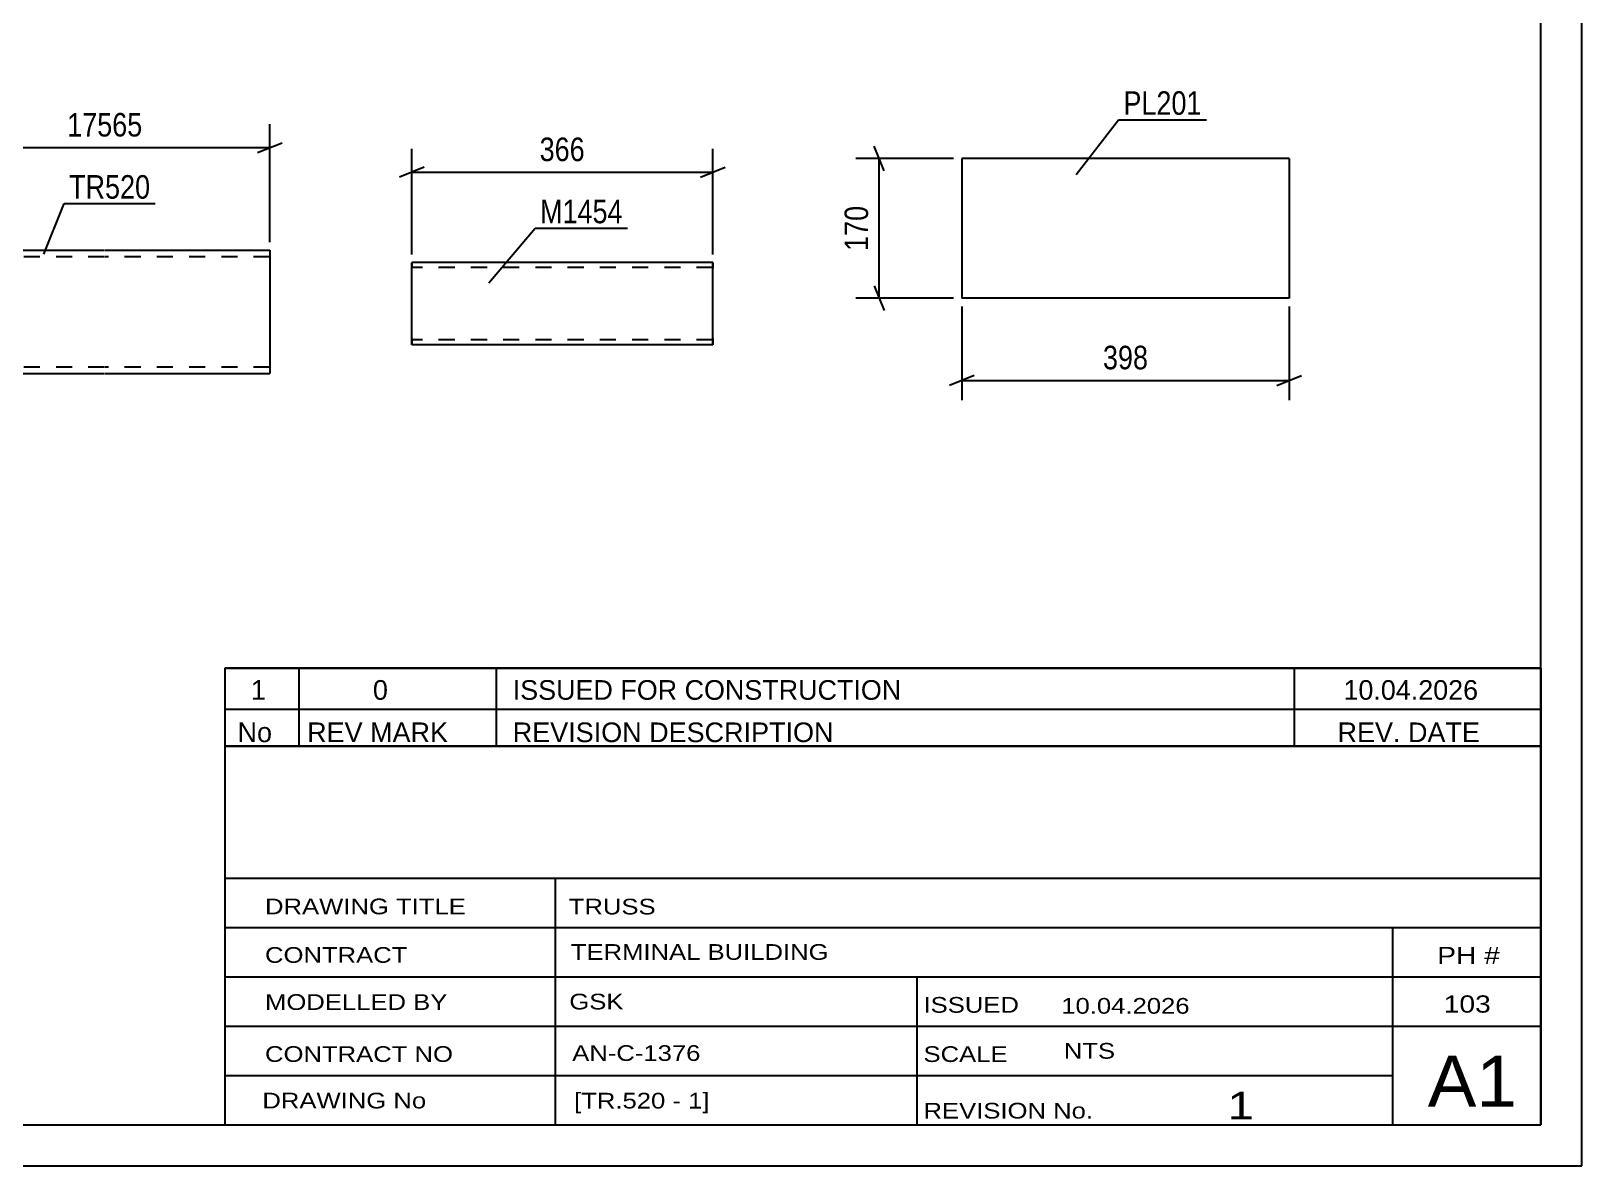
# Model space of a CAD drawing. Header units: millimetres. Extents: x 0 to 420, y 0 to 297.
# Drawn here: x 231.4 to 420, y 0 to 138 of the extents above; entities that cross this region are included whole.
import ezdxf

# ---------------------------------------------------------------- set-up
doc = ezdxf.new("R2010")
doc.units = ezdxf.units.MM
doc.linetypes.add('DXK_LINE_DOT2', pattern=[3.9198, 1.9599, -1.9599])
doc.styles.add('Arial Narrow', font='ARIALN.TTF', dxfattribs={"height": 0.2})

# ---------------------------------------------------------------- blocks, each defined once
blk = doc.blocks.new('Unknown-203774914-1113')
at = {"color": 5, "linetype": 'Continuous'}
for p, q in [((420, 0), (420, 297)), ((415, 5), (415, 292)), ((5, 5), (415, 5)), ((0, 0), (420, 0))]:
    blk.add_line(p, q, dxfattribs=at)
blk = doc.blocks.new('Part-203774914-3502 - 3486')
at = {"color": 2, "linetype": 'Continuous'}
for p, q in [((384.4, 122.54), (344.6, 122.54)), ((344.6, 122.54), (344.6, 105.54)), ((384.4, 122.54), (384.4, 105.54)), ((384.4, 105.54), (344.6, 105.54))]:
    blk.add_line(p, q, dxfattribs=at)
blk = doc.blocks.new('Part-203774914-3428 - 3412')
at = {"color": 2, "linetype": 'Continuous'}
for p, q in [((314.31, 109.87), (277.71, 109.86)), ((277.71, 109.86), (277.71, 109.86)), ((277.71, 109.77), (277.71, 109.86)), ((277.71, 109.51), (277.71, 109.77)), ((277.71, 109.12), (277.71, 109.51)), ((314.31, 109.87), (314.31, 109.78)), ((314.31, 109.78), (314.31, 109.52)), ((314.31, 109.52), (314.31, 109.13)), ((277.71, 100.6), (277.71, 109.12)), ((314.31, 100.61), (314.31, 109.13)), ((277.71, 100.21), (277.71, 100.6)), ((277.71, 99.95), (277.71, 100.21)), ((277.71, 99.86), (277.71, 99.95)), ((314.31, 100.61), (314.31, 100.23)), ((314.31, 100.23), (314.31, 99.97)), ((314.31, 99.97), (314.31, 99.87)), ((314.31, 99.87), (277.71, 99.86)), ((277.71, 99.86), (277.71, 99.86))]:
    blk.add_line(p, q, dxfattribs=at)
at = {"color": 7, "linetype": 'DXK_LINE_DOT2'}
for p, q in [((277.71, 109.86), (277.71, 109.86)), ((277.71, 109.86), (277.71, 109.77)), ((277.71, 109.77), (277.71, 109.51)), ((277.71, 109.51), (277.71, 109.26)), ((314.31, 109.78), (314.31, 109.87)), ((314.31, 109.52), (314.31, 109.78)), ((314.31, 109.27), (314.31, 109.52)), ((314.31, 109.27), (277.71, 109.26)), ((277.71, 100.51), (277.71, 109.26)), ((277.71, 109.26), (277.71, 109.26)), ((277.71, 109.22), (277.71, 109.26)), ((277.71, 109.22), (277.71, 109.26)), ((277.71, 100.83), (277.71, 109.22)), ((277.71, 109.12), (277.71, 109.22)), ((277.71, 109.09), (277.71, 109.12)), ((277.71, 108.89), (277.71, 109.09)), ((277.71, 100.64), (277.71, 108.89)), ((314.31, 100.52), (314.31, 109.27)), ((314.31, 109.23), (314.31, 109.27)), ((314.31, 109.23), (314.31, 109.27)), ((314.31, 100.84), (314.31, 109.23)), ((314.31, 109.13), (314.31, 109.23)), ((314.31, 109.1), (314.31, 109.13)), ((314.31, 108.9), (314.31, 109.1)), ((314.31, 100.65), (314.31, 108.9)), ((277.71, 100.64), (277.71, 100.83)), ((277.71, 100.51), (277.71, 100.64)), ((277.71, 100.64), (277.71, 100.51)), ((277.71, 100.46), (277.71, 100.51)), ((277.71, 100.51), (277.71, 100.46)), ((277.71, 100.51), (277.71, 100.21)), ((314.31, 100.47), (277.71, 100.46)), ((277.71, 100.46), (277.71, 100.46)), ((277.71, 100.21), (277.71, 99.95)), ((277.71, 99.95), (277.71, 99.86)), ((314.31, 100.65), (314.31, 100.84)), ((314.31, 100.52), (314.31, 100.65)), ((314.31, 100.65), (314.31, 100.52)), ((314.31, 100.47), (314.31, 100.52)), ((314.31, 100.52), (314.31, 100.47)), ((314.31, 100.23), (314.31, 100.52)), ((314.31, 99.97), (314.31, 100.23)), ((314.31, 99.87), (314.31, 99.97)), ((277.71, 99.86), (277.71, 99.86))]:
    blk.add_line(p, q, dxfattribs=at)
blk = doc.blocks.new('Part-203774914-3261 - 3237')
at = {"color": 2, "linetype": 'Continuous'}
for p, q in [((220.35, 97.96), (220.35, 111.36)), ((220.35, 111.36), (240.35, 111.36)), ((240.45, 111.36), (260.45, 111.36)), ((260.45, 111.36), (260.45, 111.24)), ((260.45, 111.24), (260.45, 96.36)), ((220.35, 97.96), (220.35, 96.36)), ((220.35, 96.36), (240.35, 96.36)), ((240.45, 96.36), (260.45, 96.36))]:
    blk.add_line(p, q, dxfattribs=at)
at = {"color": 7, "linetype": 'DXK_LINE_DOT2'}
for p, q in [((240.35, 110.56), (220.35, 110.56)), ((260.45, 110.56), (240.45, 110.56)), ((220.35, 96.48), (220.35, 97.96)), ((220.35, 97.16), (220.35, 97.22)), ((240.35, 97.16), (220.35, 97.16)), ((260.45, 97.16), (240.45, 97.16)), ((260.45, 97.16), (260.45, 97.22))]:
    blk.add_line(p, q, dxfattribs=at)
blk = doc.blocks.new('StraightDimension-203774914-3504 - 3486')
at = {"color": 7, "linetype": 'Continuous'}
for p, q in [((344.6, 104.54), (344.6, 93.14)), ((384.4, 104.54), (384.4, 93.14)), ((346.1, 96.14), (343.1, 94.94)), ((344.6, 95.54), (384.4, 95.54)), ((382.9, 94.94), (385.9, 96.14))]:
    blk.add_line(p, q, dxfattribs=at)
at = {"color": 0}
blk.add_wipeout([(367.84, 96.29), (367.84, 100.49), (361.16, 100.49), (361.16, 96.29)], dxfattribs=at)
at = {"color": 3, "style": 'Arial Narrow'}
blk.add_text('398', height=2.863, dxfattribs=at).set_placement((361.76, 96.89))
blk = doc.blocks.new('StraightDimension-203774914-3515 - 3486')
at = {"color": 7, "linetype": 'Continuous'}
for p, q in [((335.16, 121.04), (333.96, 124.04)), ((343.6, 122.54), (331.71, 122.54)), ((334.56, 105.54), (334.56, 122.54)), ((333.96, 107.04), (335.16, 104.04)), ((343.6, 105.54), (331.71, 105.54))]:
    blk.add_line(p, q, dxfattribs=at)
at = {"color": 0}
blk.add_wipeout([(333.81, 117.38), (329.61, 117.38), (329.61, 110.69), (333.81, 110.69)], dxfattribs=at)
at = {"color": 3, "style": 'Arial Narrow'}
blk.add_text('170', height=2.863, rotation=90.0002, dxfattribs=at).set_placement((333.21, 111.29))
blk = doc.blocks.new('StraightDimension-203774914-3430 - 3412')
at = {"color": 7, "linetype": 'Continuous'}
for p, q in [((277.71, 110.86), (277.71, 123.71)), ((314.31, 110.87), (314.31, 123.71)), ((279.21, 121.46), (276.21, 120.26)), ((277.71, 120.86), (314.31, 120.86)), ((312.81, 120.26), (315.81, 121.46))]:
    blk.add_line(p, q, dxfattribs=at)
at = {"color": 0}
blk.add_wipeout([(299.35, 121.61), (299.35, 125.81), (292.67, 125.81), (292.67, 121.61)], dxfattribs=at)
at = {"color": 3, "style": 'Arial Narrow'}
blk.add_text('366', height=2.863, dxfattribs=at).set_placement((293.27, 122.21))
blk = doc.blocks.new('StraightDimension-203774914-3266 - 3237')
at = {"color": 7, "linetype": 'Continuous'}
for p, q in [((220.35, 112.36), (220.35, 126.7)), ((260.45, 112.36), (260.45, 126.7)), ((221.85, 124.45), (218.85, 123.25)), ((220.35, 123.85), (260.45, 123.85)), ((258.95, 123.25), (261.95, 124.45))]:
    blk.add_line(p, q, dxfattribs=at)
at = {"color": 0}
blk.add_wipeout([(245.57, 124.6), (245.57, 128.8), (235.23, 128.8), (235.23, 124.6)], dxfattribs=at)
at = {"color": 3, "style": 'Arial Narrow'}
blk.add_text('17565', height=2.863, dxfattribs=at).set_placement((235.83, 125.2))
blk = doc.blocks.new('Unknown-203774914-14128')
at = {"color": 7, "linetype": 'Continuous'}
for p, q in [((255, 60.55), (415, 60.55)), ((415, 60.55), (255, 60.55)), ((255, 60.55), (255, 55.55)), ((264, 60.55), (264, 55.55)), ((288, 60.55), (288, 55.55)), ((385, 60.55), (385, 55.55)), ((415, 60.55), (415, 55.55)), ((255, 55.55), (415, 55.55)), ((255, 55.55), (255, 51.05)), ((255, 55.55), (415, 55.55)), ((264, 55.55), (264, 51.05)), ((288, 55.55), (288, 51.05)), ((385, 55.55), (385, 51.05)), ((415, 55.55), (415, 51.05)), ((415, 51.05), (255, 51.05))]:
    blk.add_line(p, q, dxfattribs=at)
at = {"color": 7, "linetype": 'Continuous', "style": 'Arial Narrow'}
for s, height, width, p in [('1', 2.39, 1.196471, (258.16, 56.7)), ('0', 2.39, 1.196471, (273, 56.7)), ('ISSUED FOR CONSTRUCTION', 2.3861, 1.196471, (290, 56.7)), ('10.04.2026', 2.386, 1.196471, (391, 56.7)), ('No', 2.386, 1.2, (256.54, 51.55)), ('REV MARK', 2.386, 1.2, (265, 51.55)), ('REVISION DESCRIPTION', 2.3861, 1.2, (290, 51.55)), ('REV. DATE', 2.386, 1.2, (390.28, 51.55))]:
    blk.add_text(s, height=height, dxfattribs=dict(at, width=width)).set_placement(p)
blk = doc.blocks.new('Unknown-203774914-14127')
at = {"color": 7, "linetype": 'Continuous'}
for p, q in [((255, 51.05), (255, 5)), ((255, 51.05), (415, 51.05)), ((415, 51), (415, 5)), ((255, 35), (415, 35)), ((295.14, 35), (295.14, 5)), ((255, 29), (415, 29)), ((397, 5.05), (397, 29.05)), ((255, 23), (415, 23)), ((339.14, 23), (339.14, 5)), ((255, 17), (415, 17)), ((255, 11), (397, 11)), ((255, 5), (415, 5))]:
    blk.add_line(p, q, dxfattribs=at)
at = {"color": 7, "style": 'Arial Narrow'}
for s, height, width, p in [('DRAWING TITLE', 1.9089, 1.425378, (259.88, 30.61)), ('TRUSS', 1.909, 1.425378, (296.81, 30.59)), ('CONTRACT', 1.909, 1.425378, (259.88, 24.71)), ('TERMINAL BUILDING', 1.9089, 1.425378, (297.06, 25.07)), ('MODELLED BY', 1.9089, 1.425378, (259.88, 18.98)), ('GSK', 1.909, 1.425378, (296.88, 19.04)), ('ISSUED', 1.909, 1.425378, (339.94, 18.64)), ('10.04.2026', 1.909, 1.425378, (356.69, 18.52)), ('CONTRACT NO', 1.9089, 1.425378, (259.88, 12.66)), ('AN-C-1376', 1.909, 1.425378, (297.23, 12.78)), ('SCALE', 1.909, 1.425378, (339.94, 12.65)), ('A1', 6.204, 1.25, (401.24, 7.2)), ('DRAWING No', 1.909, 1.425378, (259.56, 7)), ('[TR.520 - 1]', 1.9089, 1.425378, (297.46, 6.99)), ('REVISION No.', 1.9089, 1.425378, (339.94, 5.77)), ('1', 3.34, 1.5, (376.91, 5.68))]:
    blk.add_text(s, height=height, dxfattribs=dict(at, width=width)).set_placement(p)
at = {"color": 7, "linetype": 'Continuous', "style": 'Arial Narrow'}
for s, height, width, p in [('PH #', 2.1, 1.42538, (402.4, 24.55)), ('103', 2.1, 1.42538, (403.19, 18.65)), ('NTS', 1.909, 1.425378, (357, 13.05))]:
    blk.add_text(s, height=height, dxfattribs=dict(at, width=width)).set_placement(p)
blk = doc.blocks.new('Mark-203774914-3498 - 3486')
at = {"color": 0}
blk.add_wipeout([(373.75, 127.84), (373.75, 130.84), (364.25, 130.84), (364.25, 127.84)], dxfattribs=at)
blk.add_wipeout([(373.75, 127.84), (373.75, 130.84), (364.25, 130.84), (364.25, 127.84)], dxfattribs=at)
at = {"color": 30, "linetype": 'Continuous'}
for p, q in [((358.49, 120.58), (363.65, 127.24)), ((363.65, 127.24), (374.35, 127.24))]:
    blk.add_line(p, q, dxfattribs=at)
at = {"color": 3, "style": 'Arial Narrow'}
blk.add_text('PL201', height=2.863, dxfattribs=at).set_placement((364.25, 127.84))
blk = doc.blocks.new('Mark-203774914-3424 - 3412')
at = {"color": 0}
blk.add_wipeout([(303.37, 114.65), (303.37, 117.65), (293.32, 117.65), (293.32, 114.65)], dxfattribs=at)
blk.add_wipeout([(303.37, 114.65), (303.37, 117.65), (293.32, 117.65), (293.32, 114.65)], dxfattribs=at)
at = {"color": 30, "linetype": 'Continuous'}
for p, q in [((287.1, 107.41), (292.72, 114.05)), ((292.72, 114.05), (303.97, 114.05))]:
    blk.add_line(p, q, dxfattribs=at)
at = {"color": 3, "style": 'Arial Narrow'}
blk.add_text('M1454', height=2.863, dxfattribs=at).set_placement((293.32, 114.65))
blk = doc.blocks.new('Mark-203774914-3257 - 3237')
at = {"color": 0}
blk.add_wipeout([(245.93, 117.64), (245.93, 120.64), (236.06, 120.64), (236.06, 117.64)], dxfattribs=at)
blk.add_wipeout([(245.93, 117.64), (245.93, 120.64), (236.06, 120.64), (236.06, 117.64)], dxfattribs=at)
at = {"color": 30, "linetype": 'Continuous'}
for p, q in [((232.97, 110.9), (235.46, 117.04)), ((235.46, 117.04), (246.53, 117.04))]:
    blk.add_line(p, q, dxfattribs=at)
at = {"color": 3, "style": 'Arial Narrow'}
blk.add_text('TR520', height=2.863, dxfattribs=at).set_placement((236.06, 117.64))

msp = doc.modelspace()

# ---------------------------------------------------------------- block references
for name in ['Unknown-203774914-1113', 'Part-203774914-3502 - 3486', 'Part-203774914-3261 - 3237', 'Part-203774914-3428 - 3412', 'Unknown-203774914-14128', 'Unknown-203774914-14127']:
    msp.add_blockref(name, (0, 0))

# ---------------------------------------------------------------- next in the draw order: block references
for name in ['Mark-203774914-3498 - 3486', 'StraightDimension-203774914-3266 - 3237', 'StraightDimension-203774914-3430 - 3412', 'StraightDimension-203774914-3504 - 3486']:
    msp.add_blockref(name, (0, 0))

# ---------------------------------------------------------------- next in the draw order: block references
for name in ['StraightDimension-203774914-3515 - 3486', 'Mark-203774914-3257 - 3237', 'Mark-203774914-3424 - 3412']:
    msp.add_blockref(name, (0, 0))

doc.saveas('drawing.dxf')
